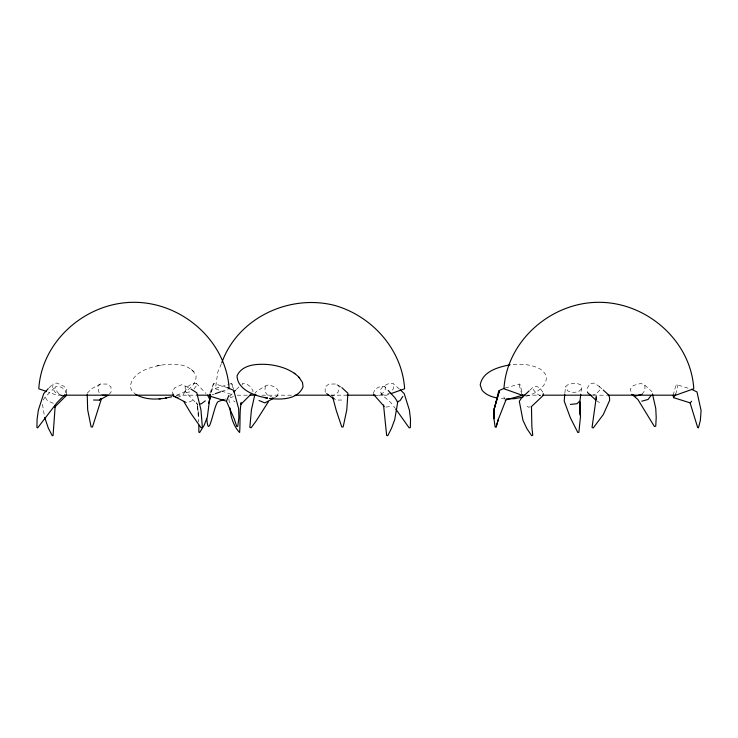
<?xml version="1.0" encoding="UTF-8"?>
<svg xmlns="http://www.w3.org/2000/svg" width="738" height="738" viewBox="0 0 738 738"><rect width="100%" height="100%" fill="white"/><g stroke="black" fill="none" stroke-linecap="round" stroke-linejoin="round"><path stroke-width="0.55" stroke-dasharray="3.69 2.77" d="M265.293 385.983L264.859 391.389L267.553 395.282L273.374 397.662L277.248 396.011L278.779 391.5L276.086 387.607L269.029 384.719L265.293 385.983L256.778 391.214L255.228 392.865M65.747 392.736L66.771 390.144L64.022 386.334L56.844 383.04L53.035 383.834L52.619 388.336L55.332 392.533L61.254 395.254M227.359 387.625L213.586 383.437L210.478 394.323M564.856 393.096L565.631 386.629L568.666 384.092L576.664 383.234L580.935 384.968L581.424 388.963L580.769 394.36M673.111 395.282L675.75 385.983L676.977 384.719L689.486 388.649M242.267 384.968L242.636 383.234L246.852 384.092L250.32 386.629L253.06 390.817L252.691 392.561M211.059 392.542L211.585 390.384L214.74 388.594L228.54 384.406M209.952 393.28L213.586 383.437M675.685 394.203L677.521 387.607L676.977 384.719M373.16 393.705L374.821 389.673L378.631 387.109L384.424 386.352L387.395 389.572M221.317 363.889L217.765 372.238L215.441 388.778L233.411 395.181M66.771 393.705L64.796 389.673L61.125 387.109L55.94 386.352L54.87 388.234L57.924 392.745L61.586 395.31M43.228 399.996L44.704 397.634L55.94 386.352M229.73 396.592L233.107 392.727M641.968 394.323L645.003 390.254L644.837 385.162L640.935 383.437L633.315 385.522L630.261 389.147L631.479 393.28M194.048 388.963L197.055 384.968L196.253 383.234L191.354 384.092L187.692 386.629L185.275 390.817L186.087 392.561L197.369 404.424L196.557 402.69L197.406 404.876L198.79 416.73L197.184 403.935L198.762 422.053M87.195 393.225L91.383 388.861L100.359 383.991L107.361 384.083L110.949 386.906L111.097 392.026L108.311 395.217M49.049 387.884L53.035 383.834M236.28 389.563L241.049 384.812M100.359 383.991L97.554 386.73L98.947 392.312L102.527 395.144M581.424 388.963L578.426 391.841L571.83 392.561L567.568 390.817L565.631 386.629M529.958 390.116L533.131 387.109L536.646 386.352L540.004 388.234L543.214 392.745M274.416 397.754L277.248 396.011M177.129 397.662L182.664 395.282L185.33 391.389L185.118 385.983L181.659 384.719L174.952 387.607L172.286 391.5L173.052 394.203M192.609 400.513L187.074 402.893L185.284 402.062M176.548 395.273C185.238 392.118 196.465 386.444 196.068 375.836C190.026 362.838 172.803 363.197 160.395 365.282C148.19 367.515 131.816 372.838 130.275 386.887L131.991 390.974L135.829 394.424M388.769 394.424L386.657 395.181L376.435 395.181M212.12 394.802L214.251 394.055M221.695 391.417L228.07 389.157M229.601 384.083L231.732 383.437L233.623 389.24M223.752 399.581L225.874 398.935M230.127 397.653L233.309 396.684M525.88 396.232C537.55 394.166 555.825 379.443 540.364 369.138C531.139 364.074 520.225 363.539 509.986 364.858M505.133 388.04L519.829 383.991L522.928 395.144M530.502 406.795L528.565 407.21L524.903 404.987M591.692 395.254L595.75 394.461L599.69 390.144L599.118 386.334L594.035 383.04L589.976 383.834L587.171 388.336L587.503 392.533M156.982 365.928L163.098 364.858M186.087 392.561L190.127 391.841M374.507 395.937L379.286 395.31L383.087 392.745L385.919 388.234L384.424 386.352M385.845 407.09L389.673 406.592M340.91 387.035L336.251 383.991L328.853 384.083L325.154 386.906L325.172 392.026L326.703 393.622M331.279 395.181L334.332 395.144L338.022 392.312L339.305 386.73L336.251 383.991M341.795 400.024L335.689 400.097L333.401 397.708M61.955 395.181L56.872 395.181L48.367 392.164M176.447 395.181L195.838 395.181M237.166 395.181L247.95 395.181M261.889 395.181L291.63 395.181M330.716 395.181L345.827 395.181M526.277 395.181L540.714 395.181M593.168 395.181L606.562 395.181M505.096 398.88L499.552 398.529M399.323 388.981L393.409 383.834L389.885 383.04L382.967 386.334L380.171 390.144L381.509 394.461L390.808 402.551L395.005 408.031M381.509 394.461L385.024 395.254L390.734 392.533L393.52 388.336L393.409 383.834M53.293 403.345L47.361 400.623L44.658 396.426M185.118 385.983L190.09 388.594M540.474 395.937L536.803 393.705L533.288 389.673L533.131 387.109M596.47 400.623L600.658 403.345M233.549 400.835L235.044 401.989M194.076 371.814L189.546 368.114M644.837 385.162L651.958 391.666M599.118 386.334L602.374 389.277M196.253 383.234L206.022 393.52M521.849 394.424L518.925 384.083M503.87 396.906L504.543 398.502M232.654 387.339L231.732 383.437M42.453 404.295L44.492 416.333M228.891 399.203L229.463 403.64"/><path stroke-width="1.11" d="M198.891 425.282L198.845 432.182L199.629 432.551L204.103 425.374L207.369 416.961L209.647 399.027L207.526 395.098M55.184 405.909L53.062 435.623L52.177 435.641L48.284 428.031L44.677 417.431M228.863 395.411L226.428 401.195L209.472 396.038L209.675 394.313M564.727 394.175L564.219 401.149L570.345 417.763L577.854 432.551L578.869 432.32L580.538 416.075L579.671 401.306M580.769 394.36L579.994 400.835L577.005 403.714L570.409 404.424M596.304 397.173L592.042 427.394L593.214 427.985L603.333 414.525L609.699 400.236L609.422 396.859L608.084 394.424L603.195 390.015M254.988 393.926L251.409 409.931L249.841 427.348L251.123 427.8L256.151 420.974L268.272 401.924M209.463 399.009L210.256 395.771M101.466 398.668L92.471 426.979L91.115 426.924L87.674 409.83L87.222 394.332M209.86 399.037L210.791 395.817L208.54 403.529M504.072 388.345L498.787 390.753L494.082 409.572L493.953 418.704L495.115 426.924L496.102 426.988L498.454 418.99L505.77 400.43M496.111 426.979L498.482 418.935M55.23 405.725L54.64 407.21L65.867 395.937L66.466 394.443M675.685 394.203L673.563 397.662L690.242 402.893L691.626 401.232M221.76 362.847C237.553 318.189 288.816 293.992 334.037 305.264C371.574 315.523 402.228 349.378 404.618 388.778L390.882 393.677M209.472 396.038L210.478 394.323M402.819 396.426L400.042 400.623L397.182 401.989M651.091 395.411L648.056 399.47L641.765 401.195M93.551 400.024L99.335 400.097L100.728 398.502M48.256 388.686L43.736 393.594L38.367 410.097L37.103 419.119L36.9 427.431L37.647 427.883L57.103 402.551L65.064 394.461M233.9 391.933L235.487 390.356M251.104 394.138L240.773 404.424L241.141 402.69C239.407 412.367 240.413 423.215 239.601 432.505C233.78 426.435 230.477 416.767 230.044 408.077M529.164 390.863L521.231 398.391L519.321 401.306L522.974 420.374L526.932 428.704L531.683 435.688L532.771 435.3L531.867 426.97L531.461 406.592L543.371 395.31L543.269 393.603M205.33 400.835L201.409 403.714L199.389 404.073M273.466 398.336L264.868 402.893L259.047 400.513M99.335 400.097L108.311 395.217L102.527 395.144M675.75 395.181L693.775 388.778C690.897 340.624 646.451 302.202 598.869 302.312C551.277 302.202 506.84 340.624 503.953 388.778L521.978 395.181L525.225 395.181M215.311 393.677L220.625 391.795M223.752 399.581L218.254 401.583C213.992 403.372 208.577 442.735 206.815 418.658M641.968 394.323L635.686 396.038L631.783 394.313L637.863 399.47L654.412 426.499L655.741 426.149L656.211 417.588L655.759 408.428L652.466 393.907M522.735 397.173L514.441 398.695L506.148 398.926M171.871 396.758L165.506 398.105L166.013 398.059M166.41 397.976L166.087 397.976M509.986 364.858C498.251 367.026 482.348 371.445 480.217 385.005L482.052 390.217C485.825 394.848 491.665 396.97 497.384 398.022M135.829 394.424C144.759 399.692 155.746 399.728 165.746 398.096M159.085 398.907L160.856 398.695M522.181 395.217L522.928 395.144L505.216 400.097M66.826 395.181L173.172 395.181M196.714 395.181L208.633 395.181M249.813 395.181L256.529 395.181M295.043 395.181L328.917 395.181M346.685 395.181L375.356 395.181M542.615 395.181L591.175 395.181M607.854 395.181L674.606 395.181M269.471 398.391C281.307 399.931 297.912 399.553 303.05 386.887L302.488 382.45L298.964 377.284M62.656 395.467L65.867 395.937M264.776 397.607C265.477 397.911 269.352 398.308 266.815 397.92C256.335 396.352 237.396 390.236 237.046 375.836C242.276 364.092 257.691 363.705 268.844 364.59C280.126 365.9 291.695 369.554 299.711 377.948M227.359 387.625L233.725 390.384L238.66 408.704L238.872 417.874L237.737 426.389L236.75 426.435L234.241 418.88L226.621 401.583M691.571 389.295L696.986 391.933L701.1 410.614L700.334 420.586L698.443 427.828L697.714 427.68L690.178 403.188M46.245 391.417L38.8 388.778C41.706 340.532 86.346 302.202 133.965 302.312C181.594 302.202 226.225 340.532 229.14 388.778M173.052 394.203L173.559 396.011L177.129 397.662M185.284 402.062L173.559 396.011M191.087 389.12L196.834 392.865L200.957 409.931L202.378 427.348L201.087 427.8L191.096 413.649L184.039 401.924M341.851 387.644L347.902 393.225L346.795 409.83L343.161 426.924L341.795 426.979L336.288 410.586L332.635 396.906M333.825 398.88L326.703 393.622M400.171 389.719L404.193 393.594L409.378 410.097L410.494 419.119L410.356 427.588L409.193 427.902L395.679 408.935M294.305 373.16L294.914 373.705M587.503 392.533L595.658 399.895M388.133 390.384L394.812 397.634L397.736 402.099L394.729 419.618L391.61 428.031L387.828 435.641L386.647 435.457L383.539 404.987M384.147 406.407L373.603 394.443M673.111 395.282L673.563 397.662M596.147 396.426L596.387 399.581M579.681 402.275L580.234 415.263L580.068 401.776M494.082 409.572L493.98 418.63L493.962 409.507L499.414 390.789L494.082 409.572"/></g></svg>
